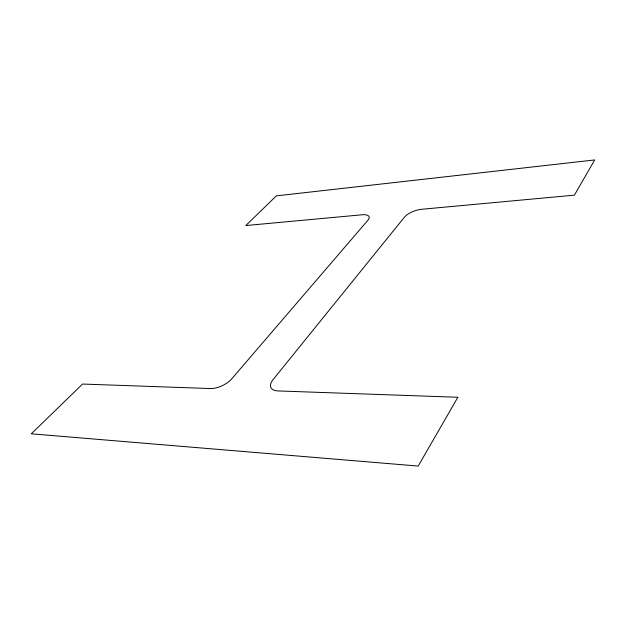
<?xml version="1.0" encoding="UTF-8"?>
<svg xmlns="http://www.w3.org/2000/svg" width="626" height="626" viewBox="0 0 626 626"><rect width="100%" height="100%" fill="white"/><g stroke="black" fill="none" stroke-linecap="round" stroke-linejoin="round"><path stroke-width="0.94" d="M457.856 397.267L418.191 466.065L31.3 433.818L82.554 384.051L210.461 388.55A16.511 7.731 -26.3 0 0 231.863 378.699L367.806 220.368A13.303 5.149 -20.7 0 0 362.321 214.765L245.799 225.548L276.363 195.868L594.7 159.935L574.394 195.155L421.893 209.256A13.952 5.571 -19.1 0 0 404.459 217.136L272.928 379.802A17.27 8.639 -24.6 0 0 277.991 390.929L457.856 397.267"/></g></svg>
